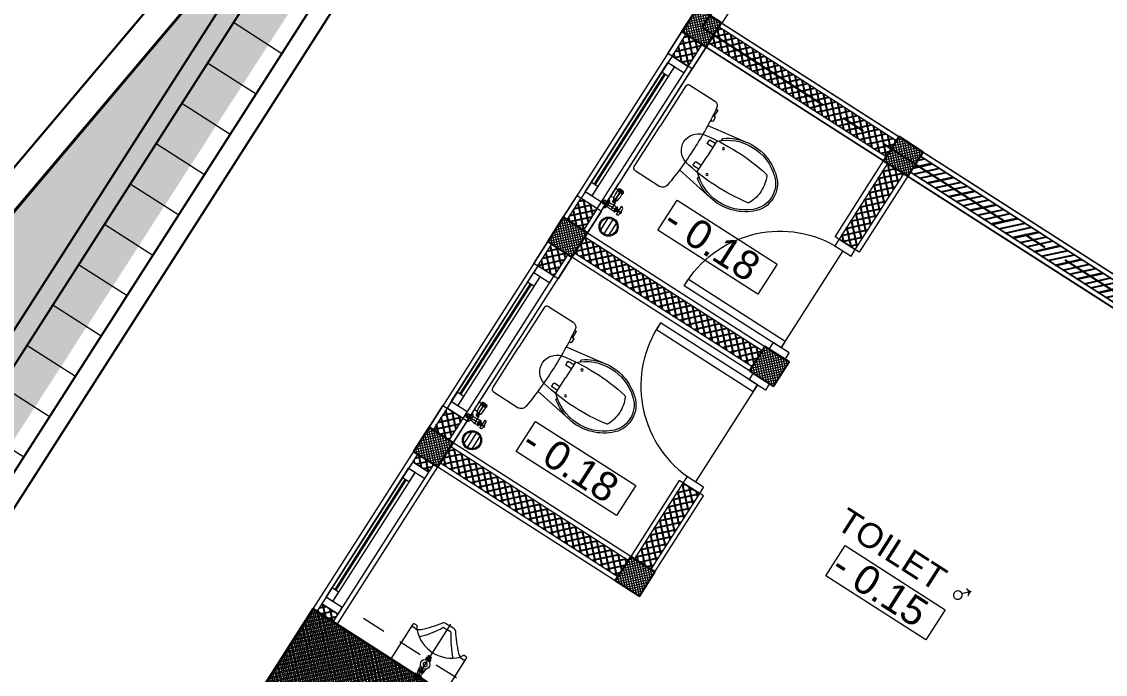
# Model space of a CAD drawing. Header units: inches. Extents: x 249 to 1192, y -18 to 440.
# Drawn here: x 938.03 to 943.69, y 103.31 to 106.71 of the extents above; entities that cross this region are included whole.
import ezdxf

# ---------------------------------------------------------------- set-up
doc = ezdxf.new("R2010")
doc.units = ezdxf.units.IN
doc.header["$MEASUREMENT"] = 0
doc.linetypes.add('CENTER2', pattern=[1.125, 0.75, -0.125, 0.125, -0.125])
doc.linetypes.add('DASHED2', pattern=[0.375, 0.25, -0.125])
for name, color, linetype, lineweight in [('ARSIR BETON', 8, 'Continuous', 0), ('DIMENSI', 85, 'Continuous', 20), ('DINDING', 6, 'Continuous', 0), ('DINDING2', 137, 'Continuous', 20), ('KACA', 141, 'Continuous', 30), ('KUSEN', 16, 'Continuous', 15), ('PAGAR SITE', 6, 'Continuous', 30), ('SANITAIR', 6, 'Continuous', 9), ('TEXT (KET. RUANG)', 7, 'Continuous', 5)]:
    doc.layers.add(name, color=color, linetype=linetype, lineweight=lineweight)
for name, color, linetype in [('ARSIR DINDING', 64, 'Continuous'), ('AS', 15, 'CENTER2'), ('KOLOM', 5, 'Continuous'), ('RUMPUT', 86, 'Continuous'), ('SALURAN', 117, 'Continuous')]:
    doc.layers.add(name, color=color, linetype=linetype)
doc.styles.get("Standard").update_dxf_attribs({"font": 'arial.ttf'})
doc.dimstyles.new('UK. GDG PERTEMUAN', dxfattribs={"dimtxt": 0.5, "dimasz": 0.5, "dimexe": 0.5, "dimexo": 0.05, "dimgap": 0.1, "dimtad": 2, "dimdec": 0, "dimlfac": 100, "dimzin": 0, "dimdsep": 46, "dimtxsty": 'Standard', "dimblk": 'OBLIQUE', "dimcen": 0.09, "dimclrd": 8, "dimclre": 256, "dimclrt": 256, "dimadec": 0, "dimazin": 0, "dimtfac": 1, "dimtdec": 0, "dimtofl": 0, "dimtmove": 0, "dimatfit": 3, "dimldrblk": 'OBLIQUE', "dimfxl": 0, "dimtolj": 1, "dimtzin": 0, "dimarcsym": 0})

# ---------------------------------------------------------------- blocks, each defined once
blk = doc.blocks.new('_Oblique')
at = {"color": 0, "linetype": 'ByBlock', "lineweight": -2}
blk.add_line((-0.5, -0.5), (0.5, 0.5), dxfattribs=at)
blk = doc.blocks.new('K1')
at = {"layer": 'ARSIR BETON'}
h = blk.add_hatch(dxfattribs=at)
h.set_pattern_fill('ANSI37', color=256, scale=0.15, style=0)
h.set_pattern_definition([(45, (258.37489, 277.120751), (-0.01325825, 0.01325825), []), (135, (258.37489, 277.120751), (-0.01325825, -0.01325825), [])])
h.paths.add_polyline_path([(259.1249, 277.1708), (259.1249, 277.8708), (258.4249, 277.8708), (258.4249, 277.1708)])
at = {"layer": 'KOLOM'}
blk.add_lwpolyline([(258.4249, 277.1708), (259.1249, 277.1708), (259.1249, 277.8708), (258.4249, 277.8708)], close=True, dxfattribs=at)
for points in [[(258.7249, 277.5708), (258.8249, 277.4708)], [(258.7249, 277.4708), (258.8249, 277.5708)]]:
    blk.add_lwpolyline(points, dxfattribs=at)
blk = doc.blocks.new('*X70')
at = {"color": 0}
for p, q in [((-1015.3, 2417.5), (-1013.3, 2417.5)), ((-1015.3, 2416.2), (-1013.3, 2416.2)), ((-1015.3, 2415), (-1013.3, 2415)), ((-1015.3, 2413.8), (-1013.3, 2413.8)), ((-1015.3, 2412.5), (-1013.3, 2412.5)), ((-1015.3, 2411.2), (-1013.3, 2411.2)), ((-1015.3, 2410), (-1013.3, 2410)), ((-1015.3, 2408.8), (-1013.3, 2408.8)), ((-1015.3, 2407.5), (-1013.3, 2407.5)), ((-1015.3, 2406.2), (-1013.3, 2406.2)), ((-1015.3, 2405), (-1013.3, 2405))]:
    blk.add_line(p, q, dxfattribs=at)
blk = doc.blocks.new('*X71')
at = {"color": 0}
for p, q in [((1009.1, 3570), (1015.9, 3570)), ((1010, 3568.8), (1016.6, 3568.8)), ((1010.6, 3567.5), (1017.2, 3567.5)), ((1011.1, 3566.2), (1017.7, 3566.2)), ((1011.5, 3565), (1018, 3565)), ((1011.8, 3563.8), (1018.2, 3563.8)), ((1012.1, 3562.5), (1018.4, 3562.5)), ((1012.3, 3561.2), (1018.6, 3561.2)), ((1012.4, 3560), (1018.7, 3560)), ((1012.5, 3558.8), (1018.8, 3558.8)), ((1012.6, 3557.5), (1018.9, 3557.5)), ((1012.7, 3556.2), (1018.9, 3556.2)), ((1012.7, 3555), (1018.9, 3555))]:
    blk.add_line(p, q, dxfattribs=at)
blk = doc.blocks.new('JET SHOWER TOTO 403SV3 ATAS')
for p, q in [((-159.1, 3063.7), (-273.3, 3063.7)), ((-271.6, 3070.7), (-271.6, 3056.7)), ((-271.6, 3070.7), (-269.6, 3070.7)), ((-271.6, 3056.7), (-269.6, 3056.7)), ((-269.6, 3070.7), (-269.3, 3074.5)), ((-269.6, 3070.7), (-269.6, 3056.7)), ((-269.6, 3056.7), (-269.1, 3043.3)), ((-259.4, 3083.7), (-257.6, 3083.7)), ((-257.6, 3083.7), (-257.6, 3033.7)), ((-257.6, 3068.7), (-249.3, 3068.7)), ((-257.6, 3058.7), (-249.3, 3058.7)), ((-249.3, 3070), (-243.9, 3076.7)), ((-249.3, 3070.2), (-249.3, 3063.7)), ((-249.3, 3057.2), (-249.3, 3063.7)), ((-249.3, 3057.3), (-243.9, 3050.7)), ((-244.1, 3074.9), (-244.1, 3053.4)), ((-236.6, 3076.4), (-236.6, 3051)), ((-236.6, 3075.2), (-236.6, 3075.2)), ((-236.6, 3075.2), (-236.1, 3075.2)), ((-220.6, 3063.7), (-220.6, 3079)), ((-220.6, 3063.7), (-220.6, 3034.2)), ((-204.6, 3075.2), (-193.1, 3075.2)), ((-202.8, 3075.2), (-193.1, 3075.2)), ((-188, 3085), (-193.1, 3075.2)), ((-193.1, 3075.2), (-193.1, 3052.2)), ((-187.4, 3057.9), (-175.8, 3069.5)), ((-187.4, 3069.5), (-175.8, 3057.9)), ((-185.1, 3085.6), (-185.1, 3043)), ((-183.6, 3087.7), (-181.6, 3087.7)), ((-181.6, 3101.6), (-181.6, 2943.3)), ((-181.6, 3074.2), (-166.6, 3074.2)), ((-181.6, 3073.2), (-165.6, 3073.2)), ((-165.6, 3073.2), (-166.6, 3074.2)), ((-166.6, 3074.2), (-166.6, 3053.2)), ((-165.6, 3073.2), (-165.6, 3054.2)), ((-259.1, 3033.7), (-257.6, 3033.7)), ((-236.6, 3052.2), (-236.1, 3052.2)), ((-220.6, 3034.2), (-210.7, 3034.2)), ((-218.1, 3024.9), (-216.6, 3037.9)), ((-205.8, 3038.8), (-215.6, 3038.8)), ((-210.7, 2958.4), (-210.7, 3036.7)), ((-210.7, 3034.2), (-210.7, 2993.5)), ((-210.7, 3012.7), (-210.7, 2975.3)), ((-203.4, 3024.9), (-204.8, 3037.9)), ((-202.8, 3052.2), (-193.1, 3052.2)), ((-181.6, 3018), (-198.4, 3016.8)), ((-188, 3042.4), (-193.1, 3052.2)), ((-183.6, 3039.7), (-181.6, 3039.7)), ((-181.6, 3054.2), (-165.6, 3054.2)), ((-181.6, 3053.2), (-166.6, 3053.2)), ((-165.6, 3054.2), (-166.6, 3053.2)), ((-226.5, 2966.5), (-226.2, 2973.8)), ((-210.7, 2967.6), (-210.7, 2994)), ((-195, 2966.5), (-195.2, 2973.8)), ((-181.6, 2970), (-195.1, 2971.1))]:
    blk.add_line(p, q)
for points in [[(-237.2, 3074.9, 0.114587), (-237.4, 3075.9, 0.103766), (-238.1, 3076.8, 0.091411), (-239.1, 3077.4, 0.084254), (-240.3, 3077.6, 0.084254), (-241.6, 3077.4, 0.091411), (-242.6, 3076.8, 0.103766), (-243.2, 3075.9, 0.114587), (-243.5, 3074.9, 0.114587), (-243.2, 3074, 0.103766), (-242.6, 3073.1, 0.091411), (-241.6, 3072.5, 0.084254), (-240.3, 3072.3, 0.084254), (-239.1, 3072.5, 0.091411), (-238.1, 3073.1, 0.103766), (-237.4, 3074, 0.114587)], [(-240.2, 3058.3, 0.164064), (-239.2, 3058.6, 0.105853), (-238.2, 3059.9, 0.069292), (-237.5, 3061.5, 0.055499), (-237.3, 3063.7, 0.055499), (-237.5, 3065.9, 0.069292), (-238.2, 3067.5, 0.105853), (-239.2, 3068.8, 0.164064), (-240.2, 3069.1, 0.164064), (-241.3, 3068.8, 0.105853), (-242.3, 3067.5, 0.069292), (-242.9, 3065.9, 0.055499), (-243.2, 3063.7, 0.055499), (-242.9, 3061.5, 0.069292), (-242.3, 3059.9, 0.105853), (-241.3, 3058.6, 0.164064)], [(-237.2, 3052.4, -0.114587), (-237.4, 3051.4, -0.103766), (-238.1, 3050.6, -0.091411), (-239.1, 3050, -0.084254), (-240.3, 3049.8, -0.084254), (-241.6, 3050, -0.091411), (-242.6, 3050.6, -0.103766), (-243.2, 3051.4, -0.114587), (-243.5, 3052.4, -0.114587), (-243.2, 3053.4, -0.103766), (-242.6, 3054.3, -0.091411), (-241.6, 3054.9, -0.084254), (-240.3, 3055.1, -0.084254), (-239.1, 3054.9, -0.091411), (-238.1, 3054.3, -0.103766), (-237.4, 3053.4, -0.114587)], [(-224.6, 2965.2, 0.244063), (-224, 2964, 0.082589), (-220.5, 2962.4, 0.040895), (-216.4, 2961.5, 0.030051), (-210.7, 2961.2, 0.030051), (-205, 2961.5, 0.040895), (-200.9, 2962.4, 0.082589), (-197.5, 2964, 0.244063), (-196.9, 2965.2, 0.244063), (-197.5, 2966.4, 0.082589), (-200.9, 2968.1, 0.040895), (-205, 2968.9, 0.030051), (-210.7, 2969.3, 0.030051), (-216.4, 2968.9, 0.040895), (-220.5, 2968.1, 0.082589), (-224, 2966.4, 0.244063)], [(-221.7, 2964.7, 0.063482), (-221.3, 2964.8, 0.076525), (-221.1, 2964.9, 0.107139), (-220.9, 2965, 0.147244), (-220.8, 2965.2, 0.147244), (-220.9, 2965.4, 0.107139), (-221.1, 2965.6, 0.076525), (-221.3, 2965.7, 0.063482), (-221.7, 2965.8, 0.063482), (-222, 2965.7, 0.076525), (-222.3, 2965.6, 0.107139), (-222.5, 2965.4, 0.147244), (-222.5, 2965.2, 0.147244), (-222.5, 2965, 0.107139), (-222.3, 2964.9, 0.076525), (-222, 2964.8, 0.063482)], [(-216.9, 2966.7, 0.063482), (-216.5, 2966.8, 0.076525), (-216.3, 2966.9, 0.107139), (-216.1, 2967.1, 0.147244), (-216, 2967.2, 0.147244), (-216.1, 2967.4, 0.107139), (-216.3, 2967.6, 0.076525), (-216.5, 2967.7, 0.063482), (-216.9, 2967.8, 0.063482), (-217.2, 2967.7, 0.076525), (-217.5, 2967.6, 0.107139), (-217.6, 2967.4, 0.147244), (-217.7, 2967.2, 0.147244), (-217.6, 2967.1, 0.107139), (-217.5, 2966.9, 0.076525), (-217.2, 2966.8, 0.063482)], [(-216.4, 2962.4, 0.063482), (-216.1, 2962.4, 0.076525), (-215.8, 2962.5, 0.107139), (-215.6, 2962.7, 0.147244), (-215.6, 2962.9, 0.147244), (-215.6, 2963.1, 0.107139), (-215.8, 2963.3, 0.076525), (-216.1, 2963.4, 0.063482), (-216.4, 2963.4, 0.063482), (-216.7, 2963.4, 0.076525), (-217, 2963.3, 0.107139), (-217.2, 2963.1, 0.147244), (-217.3, 2962.9, 0.147244), (-217.2, 2962.7, 0.107139), (-217, 2962.5, 0.076525), (-216.7, 2962.4, 0.063482)], [(-210.8, 2964.6, 0.063482), (-210.5, 2964.6, 0.076525), (-210.2, 2964.8, 0.107139), (-210, 2964.9, 0.147244), (-210, 2965.1, 0.147244), (-210, 2965.3, 0.107139), (-210.2, 2965.5, 0.076525), (-210.5, 2965.6, 0.063482), (-210.8, 2965.6, 0.063482), (-211.2, 2965.6, 0.076525), (-211.4, 2965.5, 0.107139), (-211.6, 2965.3, 0.147244), (-211.7, 2965.1, 0.147244), (-211.6, 2964.9, 0.107139), (-211.4, 2964.8, 0.076525), (-211.2, 2964.6, 0.063482)], [(-210.8, 2961.6, 0.063482), (-210.5, 2961.6, 0.076525), (-210.2, 2961.7, 0.107139), (-210, 2961.9, 0.147244), (-210, 2962.1, 0.147244), (-210, 2962.3, 0.107139), (-210.2, 2962.5, 0.076525), (-210.5, 2962.6, 0.063482), (-210.8, 2962.6, 0.063482), (-211.2, 2962.6, 0.076525), (-211.4, 2962.5, 0.107139), (-211.6, 2962.3, 0.147244), (-211.7, 2962.1, 0.147244), (-211.6, 2961.9, 0.107139), (-211.4, 2961.7, 0.076525), (-211.2, 2961.6, 0.063482)], [(-210.7, 2967.5, 0.063482), (-210.4, 2967.6, 0.076525), (-210.1, 2967.7, 0.107139), (-209.9, 2967.8, 0.147244), (-209.9, 2968, 0.147244), (-209.9, 2968.2, 0.107139), (-210.1, 2968.4, 0.076525), (-210.4, 2968.5, 0.063482), (-210.7, 2968.6, 0.063482), (-211, 2968.5, 0.076525), (-211.3, 2968.4, 0.107139), (-211.5, 2968.2, 0.147244), (-211.5, 2968, 0.147244), (-211.5, 2967.8, 0.107139), (-211.3, 2967.7, 0.076525), (-211, 2967.6, 0.063482)], [(-205.6, 2967.1, 0.063482), (-205.2, 2967.1, 0.076525), (-205, 2967.2, 0.107139), (-204.8, 2967.4, 0.147244), (-204.7, 2967.6, 0.147244), (-204.8, 2967.8, 0.107139), (-205, 2968, 0.076525), (-205.2, 2968.1, 0.063482), (-205.6, 2968.1, 0.063482), (-205.9, 2968.1, 0.076525), (-206.2, 2968, 0.107139), (-206.3, 2967.8, 0.147244), (-206.4, 2967.6, 0.147244), (-206.3, 2967.4, 0.107139), (-206.2, 2967.2, 0.076525), (-205.9, 2967.1, 0.063482)], [(-204.7, 2962.2, 0.063482), (-204.3, 2962.3, 0.076525), (-204.1, 2962.4, 0.107139), (-203.9, 2962.6, 0.147244), (-203.8, 2962.8, 0.147244), (-203.9, 2963, 0.107139), (-204.1, 2963.1, 0.076525), (-204.3, 2963.3, 0.063482), (-204.7, 2963.3, 0.063482), (-205, 2963.3, 0.076525), (-205.3, 2963.1, 0.107139), (-205.5, 2963, 0.147244), (-205.5, 2962.8, 0.147244), (-205.5, 2962.6, 0.107139), (-205.3, 2962.4, 0.076525), (-205, 2962.3, 0.063482)], [(-199.6, 2964.6, 0.063482), (-199.3, 2964.6, 0.076525), (-199, 2964.8, 0.107139), (-198.9, 2964.9, 0.147244), (-198.8, 2965.1, 0.147244), (-198.9, 2965.3, 0.107139), (-199, 2965.5, 0.076525), (-199.3, 2965.6, 0.063482), (-199.6, 2965.6, 0.063482), (-200, 2965.6, 0.076525), (-200.2, 2965.5, 0.107139), (-200.4, 2965.3, 0.147244), (-200.5, 2965.1, 0.147244), (-200.4, 2964.9, 0.107139), (-200.2, 2964.8, 0.076525), (-200, 2964.6, 0.063482)]]:
    blk.add_lwpolyline(points, format="xyb", close=True)
for points in [[(-210.7, 2971.5, 0.032506), (-217.2, 2971.1, 0.043954), (-221.9, 2970, 0.086557), (-225.8, 2968, 0.234077), (-226.5, 2966.5, 0.2316), (-225.8, 2965, 0.086557)], [(-210.7, 2977.8, 0.026666), (-217.1, 2977.4, 0.036581), (-221.7, 2976.6, 0.076377), (-225.6, 2974.9, 0.258801), (-226.2, 2973.8, 0.258801)], [(-195.2, 2973.8, 0.258801), (-195.9, 2974.9, 0.076377), (-199.8, 2976.6, 0.036581), (-204.4, 2977.4, 0.026666), (-210.7, 2977.8, 0.026666)], [(-210.7, 2971.5, -0.032506), (-204.3, 2971.1, -0.043954), (-199.6, 2970, -0.086557), (-195.7, 2968, -0.234077), (-195, 2966.5, -0.2316), (-195.7, 2965, -0.086557)]]:
    blk.add_lwpolyline(points, format="xyb")
for centre, radius, start, end in [((-259.9, 3063.7), 13.7, 149.2436, 210.7564), ((-259.4, 3073.7), 10, 90, 175.6013), ((-240.3, 3074.6), 4.1, 25.3162, 148.8598), ((-236.1, 3085.2), 10, 270, 282.1793), ((-219.5, 3008), 69, 77.8207, 102.1793), ((-202.8, 3085.2), 10, 257.8207, 270), ((-183.6, 3082.7), 5, 90, 152.5256), ((-259.1, 3043.7), 10, 182.4896, 270), ((-240.3, 3052.8), 4.1, 211.1402, 334.6838), ((-236.1, 3042.2), 10, 77.8207, 90), ((-219.5, 3119.4), 69, 257.8207, 282.1793), ((-26.4, 2980.6), 200, 169.0492, 182.1525), ((-220.8, 3018.2), 2, 99.9639, 169.0492), ((-210.7, 2961), 60, 79.7178, 99.9639), ((-229.4, 3026.4), 11.4, 327.9833, 355.2467), ((-215.6, 3037.8), 1, 90, 173.6667), ((-205.8, 3037.8), 1, 6.3333, 90), ((-202.8, 3042.2), 10, 90, 102.1793), ((-192.1, 3026.4), 11.4, 184.7533, 212.0167), ((-200.7, 3018.2), 2, 10.9508, 80.0361), ((-395.1, 2980.6), 200, 357.8475, 10.9508), ((-183.6, 3044.7), 5, 207.4744, 270), ((-216.1, 2977.1), 15.5, 231.5493, 261.7809), ((-205.3, 2977.1), 15.5, 278.2191, 308.4507)]:
    blk.add_arc(centre, radius, start, end)
at = {"color": 7}
blk.add_blockref('*X70', (743.6, 652.5), dxfattribs=at)
at = {"rotation": 90}
blk.add_blockref('*X71', (3344.1, 1958.8), dxfattribs=at)
at = {"xscale": -1, "rotation": 270}
blk.add_blockref('*X71', (-3765.6, 1958.8), dxfattribs=at)
blk = doc.blocks.new('KLO TOTO C438 ATAS')
for p, q in [((373.85, 174.62), (373.85, 108.71)), ((375.85, 167.7), (375.85, 142.7)), ((377.35, 169.2), (392.64, 169.2)), ((396.61, 156.38), (418.2, 160.01)), ((406.86, 153.77), (406.86, 154.9)), ((401.31, 150.31), (401.31, 148.59)), ((404.98, 150.62), (401.61, 150.62)), ((404.98, 148.29), (401.61, 148.29)), ((404.98, 151.97), (404.98, 142.7)), ((375.85, 117.7), (375.85, 142.7)), ((404.98, 133.43), (404.98, 142.7)), ((401.31, 135.09), (401.31, 136.81)), ((404.98, 137.12), (401.61, 137.12)), ((404.98, 134.78), (401.61, 134.78)), ((406.86, 131.63), (406.86, 130.5)), ((396.37, 125.84), (397.4, 125.84)), ((396.61, 129.02), (418.22, 125.38)), ((397.7, 123.38), (397.7, 125.54)), ((395.72, 119.3), (396.54, 119.3)), ((396.12, 123.07), (397.4, 123.07)), ((396.85, 123.07), (396.85, 119.6)), ((377.35, 116.2), (392.64, 116.2))]:
    blk.add_line(p, q)
for centre in [(410.05, 150.7), (410.05, 134.7)]:
    blk.add_circle(centre, 0.55)
for centre, radius, start, end in [((377.35, 167.7), 1.5, 90, 180), ((392.64, 166.15), 3.05, 6.7334, 90), ((191.37, 142.39), 205.72, 0.0873, 6.7334), ((423.05, 133.62), 25.85, 48.6009, 134.0644), ((423.03, 133.55), 26.9, 100.3333, 126.6134), ((423.03, 133.55), 26.9, 48.6516, 100.3333), ((417.33, 46.03), 107.15, 79.9791, 100.8031), ((407.17, 154.9), 0.307, 126.6134, 180), ((431.65, 142.88), 13.22, 359.2877, 49.9182), ((431.65, 142.88), 14.2, 359.2877, 49.9182), ((399.54, 142.7), 8.88, 104.9108, 180), ((401.61, 150.31), 0.307, 90, 180), ((401.61, 148.59), 0.307, 180, 270), ((405.28, 151.97), 0.307, 134.0644, 180), ((435.75, 150.58), 1, 25.7984, 76.6744), ((419.45, 142.7), 19.1, 360, 25.7984), ((399.54, 142.7), 8.88, 180, 255.0892), ((191.37, 143.01), 205.72, 353.2666, 359.9127), ((419.45, 142.7), 19.1, 334.2016, 0), ((431.65, 142.52), 13.22, 310.0818, 0.7123), ((431.65, 142.52), 14.2, 310.0818, 0.7123), ((401.61, 136.81), 0.307, 90, 180), ((417.34, 239.98), 107.76, 259.2559, 279.9618), ((401.61, 135.09), 0.307, 180, 270), ((405.28, 133.43), 0.307, 180, 225.9356), ((423.05, 151.79), 25.85, 225.9356, 311.3991), ((407.17, 130.5), 0.307, 180, 233.3866), ((423.03, 151.85), 26.9, 233.3866, 259.7059), ((423.03, 151.85), 26.9, 259.7059, 311.3484), ((435.75, 134.82), 1, 283.3256, 334.2016), ((397.4, 125.54), 0.307, 0, 90), ((392.64, 119.25), 3.05, 270, 353.2666), ((396.54, 119.6), 0.307, 270, 0), ((397.4, 123.38), 0.307, 270, 0), ((377.35, 117.7), 1.5, 180, 270)]:
    blk.add_arc(centre, radius, start, end)
blk = doc.blocks.new('*X38')
at = {"color": 0}
for p, q in [((18.491, 19.1926), (18.5795, 19.1926)), ((18.4987, 19.2176), (18.5717, 19.2176)), ((18.4987, 19.1676), (18.5717, 19.1676))]:
    blk.add_line(p, q, dxfattribs=at)
blk = doc.blocks.new('SFLOOR')
for radius in [0.05, 0.0442]:
    blk.add_circle((0, 0), radius)
blk.add_blockref('*X38', (-18.5352, -19.1926))
blk = doc.blocks.new('- 0.18')
at = {"layer": 'TEXT (KET. RUANG)', "color": 1}
blk.add_lwpolyline([(651.6445, 117.5771), (652.2657, 117.5771), (652.2657, 117.3906), (651.6445, 117.3906)], close=True, dxfattribs=at)
at = {"layer": 'TEXT (KET. RUANG)'}
blk.add_text('- 0.18', height=0.15075, dxfattribs=at).set_placement((651.6504, 117.4123))
blk = doc.blocks.new('0.15')
at = {"layer": 'TEXT (KET. RUANG)', "color": 1}
blk.add_lwpolyline([(650.042, 116.673), (651.284, 116.673), (651.284, 116.3), (650.042, 116.3)], close=True, dxfattribs=at)
at = {"layer": 'TEXT (KET. RUANG)'}
blk.add_text('- 0.15', height=0.3015, dxfattribs=at).set_placement((650.054, 116.343))
blk = doc.blocks.new('P2')
for points in [[(278.9434, 273.0586), (278.9434, 273.0186), (279.0934, 273.0186), (279.0934, 273.0586)], [(278.9434, 272.1784), (278.9434, 272.2184), (279.0934, 272.2184), (279.0934, 272.1784)]]:
    blk.add_lwpolyline(points, close=True)
for points in [[(279.0184, 273.0186), (279.0184, 272.2186)], [(279.0184, 273.0186), (279.8184, 273.0186), (279.8184, 272.9786), (279.0184, 272.9786), (279.0184, 273.0186)]]:
    blk.add_lwpolyline(points)
blk.add_arc((279.0384, 272.9986), 0.7803, 268.5312, 1.4688)
blk = doc.blocks.new('URINOIR')
for p, q in [((423.87, 160.56), (423.87, 139.05)), ((423.87, 160.56), (440.37, 160.56)), ((439.29, 159.53), (437.72, 160.56)), ((439.1, 160.56), (439.1, 162.23)), ((439.1, 162.23), (441.64, 162.23)), ((441.27, 159.53), (439.29, 159.53)), ((440.37, 163.17), (440.37, 128.38)), ((456.87, 160.56), (440.37, 160.56)), ((441.27, 159.53), (442.94, 160.56)), ((441.64, 162.23), (441.64, 160.56)), ((456.87, 160.56), (456.87, 139.05)), ((441.59, 148.88), (439.22, 148.88)), ((441.49, 150.82), (439.26, 150.82)), ((441.49, 149.84), (439.26, 149.84)), ((439.47, 149.36), (439.47, 149.84)), ((441.12, 149.24), (439.59, 149.24)), ((440.11, 148.88), (440.11, 149.24)), ((440.64, 148.88), (440.64, 149.24)), ((441.24, 149.36), (441.24, 149.84)), ((427.04, 140.45), (424.37, 140.45)), ((424.37, 138.55), (425.64, 138.55)), ((427.04, 140.45), (426.07, 138.8)), ((453.69, 140.45), (456.37, 140.45)), ((453.69, 140.45), (454.67, 138.8)), ((456.37, 138.55), (455.1, 138.55)), ((438.39, 131.92), (440.37, 131.92)), ((442.34, 131.92), (440.37, 131.92)), ((437.67, 129.56), (440.37, 129.56)), ((443.07, 129.56), (440.37, 129.56))]:
    blk.add_line(p, q)
blk.add_lwpolyline([(439.72, 154.43), (439.11, 153.37), (439.72, 152.32), (440.93, 152.32), (441.54, 153.37), (440.93, 154.43)], close=True)
for points in [[(439.26, 149.84, 0.164804), (439.35, 149.87, 0.105758), (439.45, 149.98, 0.068984), (439.5, 150.13, 0.055178), (439.53, 150.32, 0.055178), (439.51, 150.52, 0.068984), (439.45, 150.67, 0.105758), (439.36, 150.79, 0.164804), (439.27, 150.82, 0.164804), (439.18, 150.79, 0.105758), (439.08, 150.68, 0.068984), (439.02, 150.53, 0.055178), (439, 150.33, 0.055178), (439.02, 150.13, 0.068984), (439.07, 149.98, 0.105758), (439.16, 149.87, 0.164804)], [(440.37, 150.82, 0.070821), (440.09, 150.78, 0.082428), (439.87, 150.68, 0.106823), (439.72, 150.51, 0.13413), (439.67, 150.33, 0.13413), (439.72, 150.15, 0.106823), (439.87, 149.98, 0.082428), (440.09, 149.88, 0.070821), (440.37, 149.84, 0.070821), (440.65, 149.88, 0.082428), (440.87, 149.98, 0.106823), (441.02, 150.15, 0.13413), (441.07, 150.33, 0.13413), (441.02, 150.51, 0.106823), (440.87, 150.68, 0.082428), (440.65, 150.78, 0.070821)], [(441.48, 149.84, 0.164804), (441.57, 149.87, 0.105758), (441.67, 149.98, 0.068984), (441.73, 150.13, 0.055178), (441.75, 150.32, 0.055178), (441.73, 150.52, 0.068984), (441.68, 150.67, 0.105758), (441.59, 150.79, 0.164804), (441.49, 150.82, 0.164804), (441.4, 150.79, 0.105758), (441.3, 150.68, 0.068984), (441.25, 150.53, 0.055178), (441.22, 150.33, 0.055178), (441.24, 150.13, 0.068984), (441.3, 149.98, 0.105758), (441.39, 149.87, 0.164804)]]:
    blk.add_lwpolyline(points, format="xyb", close=True)
for centre, radius in [((440.37, 153.36), 2.5), ((440.35, 157.36), 1.06), ((440.37, 157.37), 0.723)]:
    blk.add_circle(centre, radius)
for centre, radius, start, end in [((459.39, 154.32), 20.77, 165.4703, 177.6692), ((428.35, 154.85), 13.75, 1.3482, 19.9236), ((440.41, 149.99), 1.62, 223.0169, 316.9831), ((439.59, 149.36), 0.119, 180, 270), ((441.12, 149.36), 0.119, 270, 0), ((440.49, 127.4), 18.73, 90.3578, 135.8523), ((392.72, 106.92), 51.77, 29.2664, 44.0164), ((440.25, 127.4), 18.73, 44.1477, 89.6422), ((488.02, 106.92), 51.77, 135.9836, 150.7336), ((424.37, 140.95), 0.5, 180, 270), ((424.37, 139.05), 0.5, 180, 270), ((425.64, 139.05), 0.5, 270, 329.4141), ((425.24, 134.93), 5.5, 48.5821, 72.6398), ((378.99, 88.75), 70.85, 35.7821, 45.2346), ((501.75, 88.75), 70.85, 134.7654, 144.2179), ((455.49, 134.93), 5.5, 107.3602, 131.4179), ((455.1, 139.05), 0.5, 210.5859, 270), ((456.37, 140.95), 0.5, 270, 0), ((456.37, 139.05), 0.5, 270, 0), ((437.67, 131.04), 1.48, 215.7821, 270), ((438.39, 132.51), 0.593, 209.2664, 270), ((442.34, 132.51), 0.593, 270, 330.7336), ((443.07, 131.04), 1.48, 270, 324.2179)]:
    blk.add_arc(centre, radius, start, end)
blk = doc.blocks.new('BV1')
at = {"layer": 'KACA'}
blk.add_lwpolyline([(663.9865, 113.1112), (663.9865, 112.4312)], dxfattribs=at)
at = {"layer": 'KUSEN'}
for points in [[(663.9665, 113.1712), (664.0665, 113.1712), (664.0665, 113.2112), (663.9665, 113.2112)], [(663.9665, 112.3312), (664.0665, 112.3312), (664.0665, 113.2112), (663.9665, 113.2112)], [(663.9665, 112.3312), (664.0665, 112.3312), (664.0665, 112.3712), (663.9665, 112.3712)]]:
    blk.add_lwpolyline(points, close=True, dxfattribs=at)
for points in [[(663.9665, 112.3712), (663.9665, 113.1712), (664.0065, 113.1712), (664.0065, 112.3712), (663.9665, 112.3712)], [(663.9665, 113.1112), (663.9665, 113.1712), (664.0065, 113.1712), (664.0065, 113.1112), (663.9665, 113.1112)], [(663.9665, 112.3712), (663.9665, 112.4312), (664.0065, 112.4312), (664.0065, 112.3712), (663.9665, 112.3712)]]:
    blk.add_lwpolyline(points, dxfattribs=at)
blk = doc.blocks.new('p toilet')
at = {"layer": 'KUSEN'}
for points in [[(611.2182, 191.3922), (611.2182, 191.9922), (611.1782, 191.9922), (611.1782, 191.3922)], [(610.6182, 191.3422), (610.5782, 191.3422), (610.5782, 191.4422), (610.6182, 191.4422)], [(611.2582, 191.3422), (611.2182, 191.3422), (611.2182, 191.4422), (611.2582, 191.4422)]]:
    blk.add_lwpolyline(points, close=True, dxfattribs=at)
blk.add_lwpolyline([(611.2182, 191.3922), (610.6182, 191.3922)], dxfattribs=at)
blk.add_arc((611.1982, 191.4117), 0.5808, 88.0266, 176.9943, dxfattribs=at)
blk = doc.blocks.new('K15')
at = {"layer": 'ARSIR BETON'}
h = blk.add_hatch(dxfattribs=at)
h.set_pattern_fill('ANSI37', color=256, scale=0.1, angle=180, style=0)
h.set_pattern_definition([(225, (665.191469, 113.346442), (0.0088388, -0.00883884), []), (315, (665.191469, 113.346442), (0.00883884, 0.0088388), [])])
h.paths.add_polyline_path([(665.3165, 113.4964), (665.2665, 113.4964), (665.2665, 113.3464), (665.3165, 113.3464)])
h.paths.add_polyline_path([(665.2665, 113.4964), (665.2165, 113.4964), (665.2165, 113.3464), (665.2665, 113.3464)])
h.paths.add_polyline_path([(665.2165, 113.4964), (665.1915, 113.4964), (665.1915, 113.3464), (665.2165, 113.3464)])
h.paths.add_polyline_path([(665.3415, 113.4964), (665.3165, 113.4964), (665.3165, 113.4964), (665.3165, 113.3464), (665.3415, 113.3464)])
at = {"layer": 'KOLOM'}
blk.add_lwpolyline([(665.1915, 113.3464), (665.3415, 113.3464), (665.3415, 113.4964), (665.1915, 113.4964)], close=True, dxfattribs=at)
blk = doc.blocks.new('TOILET LANTAI 1')
at = {"layer": 'ARSIR DINDING'}
h = blk.add_hatch(dxfattribs=at)
h.set_pattern_fill('ANSI37', color=256, scale=0.25, style=0)
h.set_pattern_definition([(45, (566.953418, 249.628103), (-0.022097087, 0.022097087), []), (135, (566.953418, 249.628103), (-0.022097087, -0.022097087), [])])
h.paths.add_polyline_path([(664.0665, 110.3714), (663.9665, 110.3714), (663.9665, 109.5314), (664.0665, 109.5314)])
h.paths.add_polyline_path([(665.5865, 109.7464), (664.7715, 109.7464), (664.7715, 109.6464), (665.5865, 109.6464)])
h.paths.add_polyline_path([(665.7115, 110.9214), (665.6115, 110.9214), (665.6115, 109.7714), (665.7115, 109.7714)])
h.paths.add_polyline_path([(666.2065, 109.7464), (665.7365, 109.7464), (665.7365, 109.6464), (666.2065, 109.6464)])
h.paths.add_polyline_path([(667.0115, 110.9214), (666.9115, 110.9214), (666.9115, 109.7714), (667.0115, 109.7714)])
h.paths.add_polyline_path([(666.8865, 111.0464), (665.7365, 111.0464), (665.7365, 110.9464), (666.8865, 110.9464)])
h.paths.add_polyline_path([(665.5865, 111.0464), (664.6415, 111.0464), (664.6415, 110.9464), (665.5865, 110.9464)])
h.paths.add_polyline_path([(667.4665, 111.0464), (667.0365, 111.0464), (667.0365, 110.9464), (667.4665, 110.9464)])
h.paths.add_polyline_path([(667.5915, 112.2714), (667.4915, 112.2714), (667.4915, 111.0714), (667.5915, 111.0714)])
h.paths.add_polyline_path([(668.2165, 111.0464), (667.6165, 111.0464), (667.6165, 110.9464), (668.2165, 110.9464)])
h.paths.add_polyline_path([(668.3415, 110.9214), (668.2415, 110.9214), (668.2415, 109.7714), (668.3415, 109.7714)])
h.paths.add_polyline_path([(668.3415, 109.6214), (668.2415, 109.6214), (668.2415, 109.4516), (668.3415, 109.4516)])
h.paths.add_polyline_path([(664.0665, 112.0464), (663.9665, 112.0464), (663.9665, 111.9989), (664.0665, 111.9989)])
h.paths.add_polyline_path([(664.0665, 111.1189), (663.9665, 111.1189), (663.9665, 111.0714), (664.0665, 111.0714)])
h.paths.add_polyline_path([(664.0665, 112.3312), (663.9665, 112.3312), (663.9665, 112.1964), (664.0665, 112.1964)])
h.paths.add_polyline_path([(665.1915, 112.1714), (664.0915, 112.1714), (664.0915, 112.0714), (665.1915, 112.0714)])
h.paths.add_polyline_path([(665.3165, 112.6664), (665.2165, 112.6664), (665.2165, 112.1964), (665.3165, 112.1964)])
h.paths.add_polyline_path([(665.1915, 113.4714), (664.0915, 113.4714), (664.0915, 113.3714), (665.1915, 113.3714)])
h.paths.add_polyline_path([(664.0665, 113.3464), (663.9665, 113.3464), (663.9665, 113.2112), (664.0665, 113.2112)])
h.paths.add_polyline_path([(664.0665, 113.6312), (663.9665, 113.6312), (663.9665, 113.4964), (664.0665, 113.4964)])
h.paths.add_polyline_path([(664.0665, 114.6464), (663.9665, 114.6464), (663.9665, 114.5112), (664.0665, 114.5112)])
h.paths.add_polyline_path([(665.1915, 114.7714), (664.0915, 114.7714), (664.0915, 114.6714), (665.1915, 114.6714)])
h.paths.add_polyline_path([(665.3165, 114.6464), (665.2165, 114.6464), (665.2165, 114.1764), (665.3165, 114.1764)])
h = blk.add_hatch(dxfattribs=at)
h.set_pattern_fill('ANSI32', color=256, scale=0.25, style=0)
h.set_pattern_definition([(45, (664.09147, 108.44644), (-0.0662913, 0.0662913), []), (45, (664.13566, 108.44644), (-0.0662913, 0.0662913), [])])
h.paths.add_polyline_path([(668.3415, 111.5914), (668.2415, 111.5914), (668.2415, 111.0714), (668.3415, 111.0714)])
h.paths.add_polyline_path([(668.2165, 112.3964), (667.6165, 112.3964), (667.6165, 112.2964), (668.2165, 112.2964)])
h.paths.add_polyline_path([(668.3415, 114.6464), (668.2415, 114.6464), (668.2415, 113.3016), (668.3415, 113.3016)])
h.paths.add_polyline_path([(668.2465, 114.2525), (668.2465, 114.2127), (668.2423, 114.2127), (668.2423, 114.2525)], flags=16)
h.paths.add_polyline_path([(668.2465, 114.0052), (668.2465, 113.9653), (668.2423, 113.9653), (668.2423, 114.0052)], flags=16)
h.paths.add_polyline_path([(668.2165, 114.7714), (665.3415, 114.7714), (665.3415, 114.6714), (668.2165, 114.6714)])
h.paths.add_polyline_path([(668.2165, 108.5464), (664.0915, 108.5464), (664.0915, 108.4464), (668.2165, 108.4464)])
at = {"layer": 'DINDING'}
for points in [[(664.0915, 114.7964), (668.2165, 114.7964), (668.2165, 114.6464), (664.0915, 114.6464)], [(663.9415, 113.4964), (664.0915, 113.4964), (664.0915, 114.6464), (663.9415, 114.6464)], [(663.9415, 114.6464), (664.0915, 114.6464), (664.0915, 114.5112), (663.9415, 114.5112)], [(665.1915, 114.6464), (665.3415, 114.6464), (665.3415, 114.1764), (665.1915, 114.1764)], [(663.9415, 113.6312), (664.0915, 113.6312), (664.0915, 113.4964), (663.9415, 113.4964)], [(665.1915, 113.3464), (664.0915, 113.3464), (664.0915, 113.4964), (665.1915, 113.4964)], [(663.9415, 113.3464), (664.0915, 113.3464), (664.0915, 113.2112), (663.9415, 113.2112)], [(663.9415, 112.1964), (664.0915, 112.1964), (664.0915, 113.3464), (663.9415, 113.3464)], [(665.1915, 112.1964), (665.3415, 112.1964), (665.3415, 112.6664), (665.1915, 112.6664)], [(663.9415, 112.3312), (664.0915, 112.3312), (664.0915, 112.1964), (663.9415, 112.1964)], [(665.1915, 112.1964), (664.0915, 112.1964), (664.0915, 112.0464), (665.1915, 112.0464)], [(663.9415, 111.0714), (664.0915, 111.0714), (664.0915, 112.0464), (663.9415, 112.0464)]]:
    blk.add_lwpolyline(points, close=True, dxfattribs=at)
at = {"layer": 'DINDING2'}
for points in [[(664.0915, 114.7714), (665.1915, 114.7714), (665.1915, 114.6714), (664.0915, 114.6714)], [(665.3415, 114.7714), (668.2165, 114.7714), (668.2165, 114.6714), (665.3415, 114.6714)], [(663.9665, 114.5112), (664.0665, 114.5112), (664.0665, 114.6464), (663.9665, 114.6464)], [(665.2165, 114.1764), (665.3165, 114.1764), (665.3165, 114.6464), (665.2165, 114.6464)], [(663.9665, 113.6312), (664.0665, 113.6312), (664.0665, 113.4964), (663.9665, 113.4964)], [(664.0915, 113.4714), (665.1915, 113.4714), (665.1915, 113.3714), (664.0915, 113.3714)], [(663.9665, 113.3464), (664.0665, 113.3464), (664.0665, 113.2112), (663.9665, 113.2112)], [(665.2165, 112.6664), (665.3165, 112.6664), (665.3165, 112.1964), (665.2165, 112.1964)], [(663.9665, 112.1964), (664.0665, 112.1964), (664.0665, 112.3312), (663.9665, 112.3312)], [(664.0915, 112.0714), (665.1915, 112.0714), (665.1915, 112.1714), (664.0915, 112.1714)], [(663.9665, 111.9989), (664.0665, 111.9989), (664.0665, 112.0464), (663.9665, 112.0464)], [(663.9665, 111.0714), (664.0665, 111.0714), (664.0665, 111.1189), (663.9665, 111.1189)]]:
    blk.add_lwpolyline(points, close=True, dxfattribs=at)
at = {"layer": 'DINDING2', "linetype": 'DASHED2', "ltscale": 0.5}
blk.add_lwpolyline([(667.4665, 111.1714), (664.0915, 111.1714)], dxfattribs=at)
at = {"xscale": -1, "rotation": 89.99999999995484}
blk.add_blockref('p toilet', (856.6586, 724.7547), dxfattribs=at)
at = {"rotation": 90.00000000004516}
blk.add_blockref('p toilet', (856.6586, -497.9118), dxfattribs=at)
at = {"layer": 'DINDING2'}
for name, p in [('K15', (-1.25, 1.3)), ('K15', (0, 1.3)), ('BV1', (0, 1.3)), ('- 0.18', (12.7488, -3.6844)), ('K15', (-1.25, 0)), ('K15', (0, 0)), ('BV1', (0, 0)), ('- 0.18', (12.7488, -5.0552)), ('K15', (-1.25, -1.3)), ('K15', (0, -1.3)), ('BV1', (0, -1.2123))]:
    blk.add_blockref(name, p, dxfattribs=at)
at = {"layer": 'DINDING2', "xscale": 0.5, "yscale": 0.5, "zscale": 0.5}
blk.add_blockref('0.15', (341.0828, 54.5106), dxfattribs=at)
at = {"layer": 'KOLOM'}
blk.add_blockref('K1', (405.5166, -166.7993), dxfattribs=at)
at = {"layer": 'KUSEN', "rotation": 180}
blk.add_blockref('P2', (947.3099, 385.4801), dxfattribs=at)
at = {"layer": 'SANITAIR', "rotation": 180}
for name, p, xscale, yscale, zscale in [('KLO TOTO C438 ATAS', (660.3529, 115.5961), -0.01, 0.01, 0.01), ('JET SHOWER TOTO 403SV3 ATAS', (663.9098, 116.7422), 0.001, 0.001, 0.001), ('KLO TOTO C438 ATAS', (660.3529, 114.2253), -0.01, 0.01, 0.01), ('JET SHOWER TOTO 403SV3 ATAS', (663.9098, 115.4193), 0.001, 0.001, 0.001), ('URINOIR', (668.9948, 112.677), 0.01, 0.01, 0.01)]:
    blk.add_blockref(name, p, dxfattribs=dict(at, xscale=xscale, yscale=yscale, zscale=zscale))
at = {"layer": 'SANITAIR', "rotation": 90.00000000000001}
for p in [(664.1672, 113.5829), (664.1672, 112.2601)]:
    blk.add_blockref('SFLOOR', p, dxfattribs=at)
at = {"layer": 'TEXT (KET. RUANG)'}
blk.add_text('TOILET ♂ ', height=0.12839, dxfattribs=at).set_placement((666.0069, 112.8979))
blk = doc.blocks.new('LT1')
at = {"layer": 'ARSIR DINDING'}
h = blk.add_hatch(dxfattribs=at)
h.set_pattern_fill('ANSI32', color=256, scale=0.25, style=0)
h.set_pattern_definition([(45, (687.45808, 134.10695), (-0.0662913, 0.0662913), []), (45, (687.502275, 134.10695), (-0.0662913, 0.0662913), [])])
h.paths.add_polyline_path([(691.0783, 138.1069), (687.4581, 138.1069), (687.4581, 138.2069), (691.0783, 138.2069)])
h.paths.add_polyline_path([(692.7833, 134.2319), (692.8833, 134.2319), (692.8833, 138.0819), (692.7833, 138.0819)])
h.paths.add_polyline_path([(695.3083, 134.2069), (692.9083, 134.2069), (692.9083, 134.107), (695.3083, 134.107)])
h.paths.add_polyline_path([(688.1587, 134.2069), (692.7583, 134.2069), (692.7583, 134.1069), (688.1587, 134.1069)])
at = {"layer": 'DINDING2'}
h = blk.add_hatch(dxfattribs=at)
h.set_pattern_fill('_USER', color=23, scale=0.25, angle=90, style=0, pattern_type=0)
h.set_pattern_definition([(4e-15, (684.7591, 128.02574), (2e-17, -0.25), [])])
h.paths.add_polyline_path([(684.7581, 142.6564), (685.0591, 142.7564), (685.0591, 111.4075), (684.7591, 111.4075)])
at = {"layer": 'AS'}
blk.add_lwpolyline([(686.8331, 134.1569), (692.8333, 134.1569), (692.8333, 138.1569), (686.8331, 138.1569)], close=True, dxfattribs=at)
at = {"layer": 'DINDING'}
for points in [[(686.7581, 134.0819), (692.9083, 134.0819), (692.9083, 138.2319), (686.7581, 138.2319)], [(686.9081, 134.2319), (692.7583, 134.2319), (692.7583, 138.0819), (686.9081, 138.0819)]]:
    blk.add_lwpolyline(points, close=True, dxfattribs=at)
at = {"layer": 'DINDING2'}
blk.add_lwpolyline([(688.1587, 134.2069), (692.7583, 134.2069), (692.7583, 134.1069), (688.1587, 134.1069)], close=True, dxfattribs=at)
at = {"layer": 'SALURAN'}
for points in [[(684.6586, 142.7564), (684.6581, 142.7564), (684.6581, 111.5075)], [(685.1591, 111.5075), (685.1591, 142.7564), (685.1586, 142.7564)]]:
    blk.add_lwpolyline(points, dxfattribs=at)
blk.add_lwpolyline([(685.0591, 142.6564), (684.7581, 142.6564), (684.7581, 111.4075), (685.0591, 111.4075)], close=True, dxfattribs=at)
at = {"layer": 'DIMENSI', "rotation": 0.01671694411465765}
blk.add_blockref('TOILET LANTAI 1', (22.8488, 19.2416), dxfattribs=at)
at = {"layer": 'KOLOM'}
blk.add_blockref('K1', (428.3332, -147.3638), dxfattribs=at)
at = {"layer": 'TEXT (KET. RUANG)'}
blk.add_text('R. GENSET PANEL', height=0.301499, dxfattribs=at).set_placement((687.32, 136.3204))
blk = doc.blocks.new('TAPAK')
at = {"layer": 'PAGAR SITE'}
for points in [[(139.8031, 187.3691), (137.8456, 188.2685), (144.9358, 206.6484), (129.9734, 218.6557), (147.8531, 253.7937), (152.2846, 251.4218), (170.0458, 244.6139), (173.9541, 249.1972), (185.5825, 262.9762), (190.519, 271.0226), (198.3755, 266.6321), (239.5445, 239.857), (197.9184, 186.7457), (197.4017, 184.0956), (182.0766, 196.8058), (172.7601, 184.6568), (169.8432, 181.4163), (164.0755, 173.7295), (162.3114, 174.9608)], [(139.8572, 187.5093), (138.0363, 188.346), (145.1152, 206.6967), (130.1624, 218.6963), (147.9174, 253.5892), (152.2221, 251.2851), (170.0911, 244.4358), (174.0685, 249.1001), (185.7045, 262.8881), (190.5716, 270.8214), (198.2979, 266.5036), (239.3254, 239.8206), (197.778, 186.8098), (197.3028, 184.3724), (182.0524, 197.0208), (172.6447, 184.7528), (169.7272, 181.5117), (164.0425, 173.9355), (162.4015, 175.0808)]]:
    blk.add_lwpolyline(points, dxfattribs=at)
at = {"layer": 'DIMENSI'}
blk.add_aligned_dim(p1=(173.9541, 249.1972), p2=(185.5825, 262.9762), distance=0.7245, text='18.03', dimstyle='UK. GDG PERTEMUAN', override={"dimtxt": 1.25, "dimasz": 1, "dimexe": 1}, dxfattribs=at).render()

msp = doc.modelspace()

# ---------------------------------------------------------------- hatches: boundary and pattern name
at = {"layer": 'RUMPUT'}
h = msp.add_hatch(dxfattribs=at)
h.set_pattern_fill('GRASS', color=256, scale=0.25, angle=-32.63125, style=0)
edge = h.paths.add_edge_path(flags=17)
edge.add_line((928.2642, 87.7797), (928.2103, 87.6955))
edge.add_line((928.2103, 87.6955), (927.4523, 88.1808))
edge.add_line((927.4523, 88.1808), (927.9376, 88.9387))
edge.add_line((927.9376, 88.9387), (944.981, 115.3713))
edge.add_line((944.981, 115.3713), (944.6882, 115.5588))
edge.add_line((944.6882, 115.5588), (940.407, 108.5806))
edge.add_line((940.407, 108.5806), (924.7936, 90.1284))
edge.add_line((924.7936, 90.1284), (906.9246, 96.9776))
edge.add_line((906.9246, 96.9776), (902.6199, 99.2817))
edge.add_line((902.6199, 99.2817), (887.5538, 69.673))
edge.add_line((887.5538, 69.673), (887.584, 69.6537))
edge.add_line((887.584, 69.6537), (891.4664, 75.7173))
edge.add_line((891.4664, 75.7173), (893.1507, 74.6388))
edge.add_line((893.1507, 74.6388), (895.8469, 78.8496))
edge.add_line((895.8469, 78.8496), (898.4576, 77.178))
edge.add_line((898.4576, 77.178), (900.9841, 75.5603))
edge.add_line((900.9841, 75.5603), (903.1766, 74.1564))
edge.add_line((903.1766, 74.1564), (906.037, 72.3249))
edge.add_line((906.037, 72.3249), (908.5635, 70.7072))
edge.add_line((908.5635, 70.7072), (911.09, 69.0895))
edge.add_arc((911.5753, 69.8475), 0.9, 237.3687, 417.3687)
edge.add_line((912.0606, 70.6054), (909.5341, 72.2231))
edge.add_line((909.5341, 72.2231), (907.0076, 73.8408))
edge.add_line((907.0076, 73.8408), (905.4287, 74.8518))
edge.add_line((905.4287, 74.8518), (904.4811, 75.4585))
edge.add_line((904.4811, 75.4585), (901.9547, 77.0762))
edge.add_line((901.9547, 77.0762), (899.4282, 78.6939))
edge.add_line((899.4282, 78.6939), (896.8175, 80.3655))
edge.add_line((896.8175, 80.3655), (899.5137, 84.5763))
edge.add_line((899.5137, 84.5763), (897.8293, 85.6547))
edge.add_line((897.8293, 85.6547), (901.7118, 91.7183))
edge.add_line((901.7118, 91.7183), (903.3961, 90.6398))
edge.add_line((903.3961, 90.6398), (906.0923, 94.8506))
edge.add_line((906.0923, 94.8506), (921.3353, 85.0905))
edge.add_line((921.3353, 85.0905), (926.4725, 81.8012))
edge.add_line((926.4725, 81.8012), (923.7225, 77.5064))
edge.add_line((923.7225, 77.5064), (919.4631, 70.7958))
edge.add_line((919.4631, 70.7958), (919.6768, 70.6589))
edge.add_line((919.6768, 70.6589), (925.0548, 78.977))
edge.add_arc((932.3616, 73.2237), 9.3, 66.33501, 141.78367, ccw=False)
edge.add_line((936.0945, 81.7417), (936.5597, 82.4681))
edge.add_line((936.5597, 82.4681), (928.2642, 87.7797))
edge = h.paths.add_edge_path()
edge.add_arc((902.0037, 51.0402), 2.9, 21.4805, 57.3687)
edge.add_line((903.5674, 53.4825), (886.5721, 64.3645))
edge.add_line((886.5721, 64.3645), (889.2683, 68.5753))
edge.add_line((889.2683, 68.5753), (887.5538, 69.673))
edge.add_line((887.5538, 69.673), (884.865, 64.3889))
edge.add_line((884.865, 64.3889), (899.8177, 52.3893))
edge.add_line((899.8177, 52.3893), (892.7388, 34.0385))
edge.add_line((892.7388, 34.0385), (893.0458, 33.8974))
edge.add_line((893.0458, 33.8974), (904.7022, 52.1021))
edge = h.paths.add_edge_path()
edge.add_arc((936.74, 45.0638), 1.9, 57.3687, 147.3687)
edge.add_line((935.1399, 46.0883), (918.3672, 19.893))
edge.add_line((918.3672, 19.893), (918.7451, 19.628))
edge.add_line((918.7451, 19.628), (936.755, 42.7133))
edge.add_line((936.755, 42.7133), (952.0054, 30.0649))
edge.add_line((952.0054, 30.0649), (952.4806, 32.5023))
edge.add_line((952.4806, 32.5023), (994.0279, 85.5131))
edge.add_line((994.0279, 85.5131), (953.0004, 112.1961))
edge.add_line((953.0004, 112.1961), (949.1373, 114.355))
edge.add_line((949.1373, 114.355), (945.2741, 116.5139))
edge.add_line((945.2741, 116.5139), (940.407, 108.5806))
edge.add_line((940.407, 108.5806), (924.7936, 90.1284))
edge.add_line((924.7936, 90.1284), (906.9246, 96.9776))
edge.add_line((906.9246, 96.9776), (902.6199, 99.2817))
edge.add_line((902.6199, 99.2817), (887.5538, 69.673))
edge.add_line((887.5538, 69.673), (887.584, 69.6537))
edge.add_line((887.584, 69.6537), (891.4664, 75.7173))
edge.add_line((891.4664, 75.7173), (893.1507, 74.6388))
edge.add_line((893.1507, 74.6388), (895.8469, 78.8496))
edge.add_line((895.8469, 78.8496), (898.4576, 77.178))
edge.add_line((898.4576, 77.178), (900.9841, 75.5603))
edge.add_line((900.9841, 75.5603), (903.1766, 74.1564))
edge.add_line((903.1766, 74.1564), (906.037, 72.3249))
edge.add_line((906.037, 72.3249), (908.5635, 70.7072))
edge.add_line((908.5635, 70.7072), (911.09, 69.0895))
edge.add_arc((911.5753, 69.8475), 0.9, 237.3687, 417.3687)
edge.add_line((912.0606, 70.6054), (909.5341, 72.2231))
edge.add_line((909.5341, 72.2231), (907.0076, 73.8408))
edge.add_line((907.0076, 73.8408), (905.4287, 74.8518))
edge.add_line((905.4287, 74.8518), (904.4811, 75.4585))
edge.add_line((904.4811, 75.4585), (901.9547, 77.0762))
edge.add_line((901.9547, 77.0762), (899.4282, 78.6939))
edge.add_line((899.4282, 78.6939), (896.8175, 80.3655))
edge.add_line((896.8175, 80.3655), (899.5137, 84.5763))
edge.add_line((899.5137, 84.5763), (897.8293, 85.6547))
edge.add_line((897.8293, 85.6547), (901.7118, 91.7183))
edge.add_line((901.7118, 91.7183), (903.3961, 90.6398))
edge.add_line((903.3961, 90.6398), (906.0923, 94.8506))
edge.add_line((906.0923, 94.8506), (921.3353, 85.0905))
edge.add_line((921.3353, 85.0905), (926.4725, 81.8012))
edge.add_line((926.4725, 81.8012), (923.7225, 77.5064))
edge.add_line((923.7225, 77.5064), (919.4631, 70.7958))
edge.add_line((919.4631, 70.7958), (919.6768, 70.6589))
edge.add_line((919.6768, 70.6589), (925.0548, 78.977))
edge.add_arc((932.3616, 73.2237), 9.3, 66.33501, 141.78367, ccw=False)
edge.add_line((936.0945, 81.7417), (936.5597, 82.4681))
edge.add_line((936.5597, 82.4681), (928.2642, 87.7797))
edge.add_line((928.2642, 87.7797), (928.2103, 87.6955))
edge.add_line((928.2103, 87.6955), (927.4523, 88.1808))
edge.add_line((927.4523, 88.1808), (927.9376, 88.9387))
edge.add_line((927.9376, 88.9387), (944.981, 115.3713))
edge.add_line((944.981, 115.3713), (944.8968, 115.4252))
edge.add_line((944.8968, 115.4252), (945.3821, 116.1832))
edge.add_line((945.3821, 116.1832), (945.0379, 115.2746))
edge.add_line((945.0379, 115.2746), (966.3961, 101.4809))
edge.add_line((966.3961, 101.4809), (987.2185, 88.1485))
edge.add_line((987.2185, 88.1485), (987.7848, 89.0329))
edge.add_line((987.7848, 89.0329), (987.3024, 88.0941))
edge.add_line((987.3024, 88.0941), (987.9762, 87.6627))
edge.add_line((987.9762, 87.6627), (989.8828, 86.5606))
edge.add_line((989.8828, 86.5606), (990.4567, 86.1932))
edge.add_line((990.4567, 86.1932), (978.5776, 67.6063))
edge.add_line((978.5776, 67.6063), (977.5717, 68.2608))
edge.add_line((977.5717, 68.2608), (973.9827, 62.8408))
edge.add_arc((963.983, 69.081), 11.787, 271.60884, 328.03427, ccw=False)
edge.add_line((964.314, 57.2986), (963.9111, 57.1853))
edge.add_line((963.9111, 57.1853), (963.6031, 56.902))
edge.add_line((963.6031, 56.902), (962.2876, 54.9479))
edge.add_line((962.2876, 54.9479), (966.4964, 52.253))
edge.add_line((966.4964, 52.253), (961.5355, 44.5051))
edge.add_line((961.5355, 44.5051), (959.009, 46.1228))
edge.add_line((959.009, 46.1228), (955.8276, 41.1541))
edge.add_line((955.8276, 41.1541), (953.0775, 36.8591))
edge.add_line((953.0775, 36.8591), (937.7645, 46.6639))
h = msp.add_hatch(dxfattribs=at)
h.set_pattern_fill('GRASS', color=256, scale=0.25, angle=-32.63125, style=0)
edge = h.paths.add_edge_path()
edge.add_line((896.8175, 80.3655), (899.5137, 84.5763))
edge.add_line((899.5137, 84.5763), (897.8293, 85.6547))
edge.add_line((897.8293, 85.6547), (901.7118, 91.7183))
edge.add_line((901.7118, 91.7183), (903.3961, 90.6398))
edge.add_line((903.3961, 90.6398), (906.0923, 94.8506))
edge.add_line((906.0923, 94.8506), (921.3353, 85.0905))
edge.add_line((921.3353, 85.0905), (926.4725, 81.8012))
edge.add_line((926.4725, 81.8012), (923.7225, 77.5064))
edge.add_line((923.7225, 77.5064), (919.4631, 70.7958))
edge.add_line((919.4631, 70.7958), (919.6768, 70.6589))
edge.add_line((919.6768, 70.6589), (925.0548, 78.977))
edge.add_arc((932.3616, 73.2237), 9.3, 66.33501, 141.78367, ccw=False)
edge.add_line((936.0945, 81.7417), (936.5597, 82.4681))
edge.add_line((936.5597, 82.4681), (928.2642, 87.7797))
edge.add_line((928.2642, 87.7797), (928.2103, 87.6955))
edge.add_line((928.2103, 87.6955), (927.4523, 88.1808))
edge.add_line((927.4523, 88.1808), (927.9376, 88.9387))
edge.add_line((927.9376, 88.9387), (944.981, 115.3713))
edge.add_line((944.981, 115.3713), (944.8968, 115.4252))
edge.add_line((944.8968, 115.4252), (945.3821, 116.1832))
edge.add_line((945.3821, 116.1832), (946.1401, 115.6979))
edge.add_line((946.1401, 115.6979), (987.7312, 88.9491))
edge.add_line((987.7312, 88.9491), (987.7848, 89.0329))
edge.add_line((987.7848, 89.0329), (988.5428, 88.5476))
edge.add_line((988.5428, 88.5476), (987.9762, 87.6627))
edge.add_line((987.9762, 87.6627), (989.8828, 86.5606))
edge.add_line((989.8828, 86.5606), (990.4567, 86.1932))
edge.add_line((990.4567, 86.1932), (978.5776, 67.6063))
edge.add_line((978.5776, 67.6063), (977.5717, 68.2608))
edge.add_line((977.5717, 68.2608), (973.9827, 62.8408))
edge.add_arc((963.983, 69.081), 11.787, 271.60884, 328.03427, ccw=False)
edge.add_line((964.314, 57.2986), (963.9111, 57.1853))
edge.add_line((963.9111, 57.1853), (963.6031, 56.902))
edge.add_line((963.6031, 56.902), (962.2876, 54.9479))
edge.add_line((962.2876, 54.9479), (966.4964, 52.253))
edge.add_line((966.4964, 52.253), (961.5355, 44.5051))
edge.add_line((961.5355, 44.5051), (959.009, 46.1228))
edge.add_line((959.009, 46.1228), (955.8276, 41.1541))
edge.add_line((955.8276, 41.1541), (953.0775, 36.8591))
edge.add_line((953.0775, 36.8591), (937.7645, 46.6639))
edge.add_arc((936.74, 45.0638), 1.9, 57.3687, 147.3687)
edge.add_line((935.1399, 46.0883), (918.3672, 19.893))
edge.add_line((918.3672, 19.893), (918.7451, 19.628))
edge.add_line((918.7451, 19.628), (936.755, 42.7133))
edge.add_line((936.755, 42.7133), (952.0054, 30.0649))
edge.add_line((952.0054, 30.0649), (952.4806, 32.5023))
edge.add_line((952.4806, 32.5023), (994.0279, 85.5131))
edge.add_line((994.0279, 85.5131), (953.0004, 112.1961))
edge.add_line((953.0004, 112.1961), (949.1373, 114.355))
edge.add_line((949.1373, 114.355), (945.2741, 116.5139))
edge.add_line((945.2741, 116.5139), (940.407, 108.5806))
edge.add_line((940.407, 108.5806), (924.7936, 90.1284))
edge.add_line((924.7936, 90.1284), (906.9246, 96.9776))
edge.add_line((906.9246, 96.9776), (902.6199, 99.2817))
edge.add_line((902.6199, 99.2817), (887.5538, 69.673))
edge.add_line((887.5538, 69.673), (887.584, 69.6537))
edge.add_line((887.584, 69.6537), (891.4664, 75.7173))
edge.add_line((891.4664, 75.7173), (893.1507, 74.6388))
edge.add_line((893.1507, 74.6388), (895.8469, 78.8496))
edge.add_line((895.8469, 78.8496), (898.4576, 77.178))
edge.add_line((898.4576, 77.178), (900.9841, 75.5603))
edge.add_line((900.9841, 75.5603), (903.1766, 74.1564))
edge.add_line((903.1766, 74.1564), (906.037, 72.3249))
edge.add_line((906.037, 72.3249), (908.5635, 70.7072))
edge.add_line((908.5635, 70.7072), (911.09, 69.0895))
edge.add_arc((911.5753, 69.8475), 0.9, 237.3687, 417.3687)
edge.add_line((912.0606, 70.6054), (909.5341, 72.2231))
edge.add_line((909.5341, 72.2231), (907.0076, 73.8408))
edge.add_line((907.0076, 73.8408), (905.4287, 74.8518))
edge.add_line((905.4287, 74.8518), (904.4811, 75.4585))
edge.add_line((904.4811, 75.4585), (901.9547, 77.0762))
edge.add_line((901.9547, 77.0762), (899.4282, 78.6939))
edge.add_line((899.4282, 78.6939), (896.8175, 80.3655))

# ---------------------------------------------------------------- linework, layer by layer
at = {"layer": 'DINDING'}
msp.add_lwpolyline([(894.1468, 33.3915), (892.7388, 34.0385), (899.8177, 52.3893), (884.865, 64.3889), (902.6199, 99.2817), (906.9246, 96.9776), (924.7936, 90.1284), (940.407, 108.5806), (945.2741, 116.5139), (949.1373, 114.355), (953.0004, 112.1961), (994.0279, 85.5131), (952.4806, 32.5023), (952.0054, 30.0649), (936.755, 42.7133), (918.7451, 19.628), (917.3019, 20.6401)], dxfattribs=at)

# ---------------------------------------------------------------- block references
at = {"rotation": 327.3687496894794}
msp.add_blockref('LT1', (290.8202, 364.061), dxfattribs=at)
at = {"layer": 'DINDING'}
msp.add_blockref('TAPAK', (754.7025, -154.3075), dxfattribs=at)

doc.saveas('drawing.dxf')
